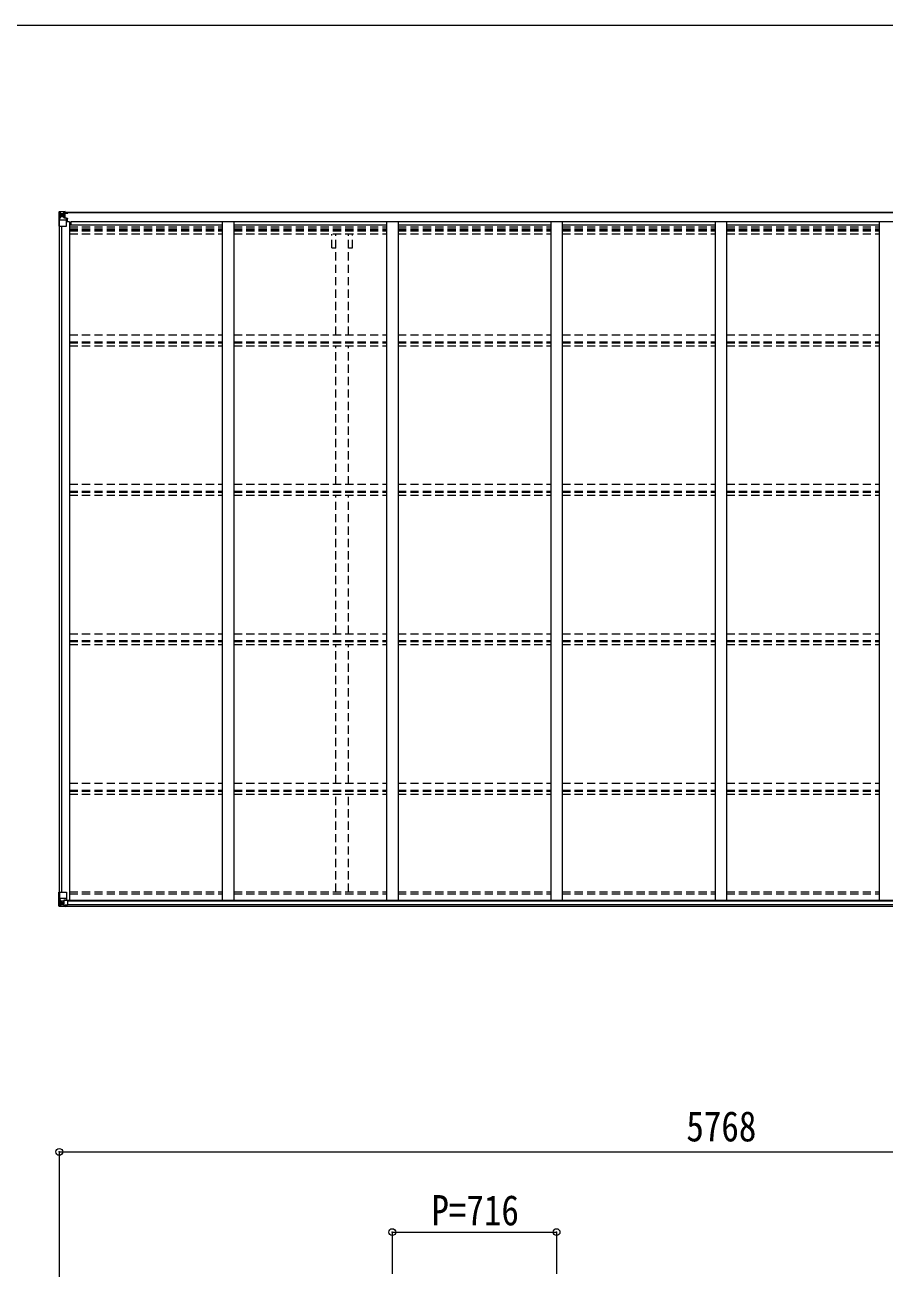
# Model space of a CAD drawing. Units: millimetres at full size, sheet at 1:30; details may follow other scales. Extents: x -8432 to 8432, y -5820 to 5820.
# Drawn here: x 55 to 3804, y 362 to 5820 of the extents above; entities that cross this region are included whole.
import ezdxf
from ezdxf.enums import TextEntityAlignment as Align

# ---------------------------------------------------------------- set-up
doc = ezdxf.new("R2010")
doc.units = ezdxf.units.MM
doc.header["$LTSCALE"] = 30
doc.header["$PDMODE"] = 32
doc.header["$PDSIZE"] = 30
doc.linetypes.add('DASHED1', pattern=[1.8, 1.2, -0.6])
for name, color, linetype, lineweight in [('0-3_ELV2', 4, 'Continuous', 9), ('0-4_TABLE1', 6, 'Continuous', 9), ('0-6_OTH_LINE', 6, 'Continuous', 9), ('F-0_240', 7, 'Continuous', 9)]:
    doc.layers.add(name, color=color, linetype=linetype, lineweight=lineweight)
doc.styles.add('ＭＳ ゴシック', font='')
doc.styles.get('ＭＳ ゴシック').set_extended_font_data('MS Gothic')

msp = doc.modelspace()

# ---------------------------------------------------------------- linework, layer by layer
at = {"layer": '0-3_ELV2'}
for p, q in [((225.57, 5004.11), (5950.57, 5004.11)), ((225.57, 5001.97), (5950.57, 5001.97)), ((204.07, 4943.34), (204.07, 2039.91)), ((213.77, 4943.34), (213.77, 2039.91)), ((249.07, 4962), (236.07, 4962)), ((249.07, 4962), (249.07, 2003.89)), ((249.07, 4948.31), (915.07, 4948.31)), ((256.57, 4948.31), (256.57, 4963.83)), ((256.57, 4963.83), (5919.57, 4963.83)), ((915.07, 4963.81), (915.07, 2003.89)), ((965.07, 4963.81), (965.07, 2003.89)), ((965.07, 4948.31), (1631.07, 4948.31)), ((1631.07, 4963.81), (1631.07, 2003.89)), ((1681.07, 4963.81), (1681.07, 2003.89)), ((1681.07, 4948.31), (2347.07, 4948.31)), ((2347.07, 4963.81), (2347.07, 2003.89)), ((2397.07, 4963.81), (2397.07, 2003.89)), ((2397.07, 4948.31), (3063.07, 4948.31)), ((3063.07, 4963.81), (3063.07, 2003.89)), ((3113.07, 4963.81), (3113.07, 2003.89)), ((3113.07, 4948.31), (3779.07, 4948.31)), ((3779.07, 4963.81), (3779.07, 2003.89)), ((228.81, 2003.89), (5947.34, 2003.89)), ((230.57, 1978.11), (5945.57, 1978.11)), ((240.57, 2001.62), (5935.57, 2001.62)), ((240.57, 1986.01), (5935.57, 1986.01))]:
    msp.add_line(p, q, dxfattribs=at)
at = {"layer": '0-3_ELV2', "linetype": 'DASHED1'}
for p, q in [((249.07, 4939.92), (915.07, 4939.92)), ((249.07, 4931.72), (915.07, 4931.72)), ((249.07, 4927.79), (915.07, 4927.79)), ((249.07, 4922.71), (915.07, 4922.71)), ((965.07, 4939.92), (1631.07, 4939.92)), ((965.07, 4931.72), (1631.07, 4931.72)), ((965.07, 4927.79), (1631.07, 4927.79)), ((965.07, 4922.71), (1631.07, 4922.71)), ((1681.07, 4939.92), (2347.07, 4939.92)), ((1681.07, 4931.72), (2347.07, 4931.72)), ((1681.07, 4927.79), (2347.07, 4927.79)), ((1681.07, 4922.71), (2347.07, 4922.71)), ((2397.07, 4939.92), (3063.07, 4939.92)), ((2397.07, 4931.72), (3063.07, 4931.72)), ((2397.07, 4927.79), (3063.07, 4927.79)), ((2397.07, 4922.71), (3063.07, 4922.71)), ((3113.07, 4939.92), (3779.07, 4939.92)), ((3113.07, 4931.72), (3779.07, 4931.72)), ((3113.07, 4927.79), (3779.07, 4927.79)), ((3113.07, 4922.71), (3779.07, 4922.71)), ((249.07, 4909.7), (915.07, 4909.7)), ((965.07, 4909.7), (1631.07, 4909.7)), ((1392.87, 4848.11), (1392.87, 4908.51)), ((1410.57, 4469.12), (1410.57, 4908.51)), ((1465.57, 4469.12), (1465.57, 4908.51)), ((1483.27, 4848.11), (1483.27, 4908.51)), ((1681.07, 4909.7), (2347.07, 4909.7)), ((2397.07, 4909.7), (3063.07, 4909.7)), ((3113.07, 4909.7), (3779.07, 4909.7)), ((1392.87, 4848.11), (1410.57, 4848.11)), ((1465.57, 4848.11), (1483.27, 4848.11)), ((249.07, 4469.12), (915.04, 4469.12)), ((249.07, 4439.38), (915.04, 4439.38)), ((249.07, 4434.83), (915.04, 4434.83)), ((249.07, 4421.82), (915.04, 4421.82)), ((965.07, 4469.12), (1631.04, 4469.12)), ((965.07, 4439.38), (1631.04, 4439.38)), ((965.07, 4434.83), (1631.04, 4434.83)), ((965.07, 4421.82), (1631.04, 4421.82)), ((1410.57, 3817.46), (1410.57, 4421.82)), ((1465.57, 3817.46), (1465.57, 4421.82)), ((1681.07, 4469.12), (2347.04, 4469.12)), ((1681.07, 4439.38), (2347.04, 4439.38)), ((1681.07, 4434.83), (2347.04, 4434.83)), ((1681.07, 4421.82), (2347.04, 4421.82)), ((2397.07, 4469.12), (3063.04, 4469.12)), ((2397.07, 4439.38), (3063.04, 4439.38)), ((2397.07, 4434.83), (3063.04, 4434.83)), ((2397.07, 4421.82), (3063.04, 4421.82)), ((3113.07, 4469.12), (3779.04, 4469.12)), ((3113.07, 4439.38), (3779.04, 4439.38)), ((3113.07, 4434.83), (3779.04, 4434.83)), ((3113.07, 4421.82), (3779.04, 4421.82)), ((249.07, 3817.46), (915.04, 3817.46)), ((249.07, 3787.72), (915.04, 3787.72)), ((249.07, 3783.17), (915.04, 3783.17)), ((249.07, 3770.16), (915.04, 3770.16)), ((965.07, 3817.46), (1631.04, 3817.46)), ((965.07, 3787.72), (1631.04, 3787.72)), ((965.07, 3783.17), (1631.04, 3783.17)), ((965.07, 3770.16), (1631.04, 3770.16)), ((1410.57, 3165.8), (1410.57, 3770.16)), ((1465.57, 3165.8), (1465.57, 3770.16)), ((1681.07, 3817.46), (2347.04, 3817.46)), ((1681.07, 3787.72), (2347.04, 3787.72)), ((1681.07, 3783.17), (2347.04, 3783.17)), ((1681.07, 3770.16), (2347.04, 3770.16)), ((2397.07, 3817.46), (3063.04, 3817.46)), ((2397.07, 3787.72), (3063.04, 3787.72)), ((2397.07, 3783.17), (3063.04, 3783.17)), ((2397.07, 3770.16), (3063.04, 3770.16)), ((3113.07, 3817.46), (3779.04, 3817.46)), ((3113.07, 3787.72), (3779.04, 3787.72)), ((3113.07, 3783.17), (3779.04, 3783.17)), ((3113.07, 3770.16), (3779.04, 3770.16)), ((249.07, 3165.8), (915.04, 3165.8)), ((249.07, 3136.06), (915.04, 3136.06)), ((249.07, 3131.51), (915.04, 3131.51)), ((249.07, 3118.5), (915.04, 3118.5)), ((965.07, 3165.8), (1631.04, 3165.8)), ((965.07, 3136.06), (1631.04, 3136.06)), ((965.07, 3131.51), (1631.04, 3131.51)), ((965.07, 3118.5), (1631.04, 3118.5)), ((1410.57, 2514.13), (1410.57, 3118.5)), ((1465.57, 2514.13), (1465.57, 3118.5)), ((1681.07, 3165.8), (2347.04, 3165.8)), ((1681.07, 3136.06), (2347.04, 3136.06)), ((1681.07, 3131.51), (2347.04, 3131.51)), ((1681.07, 3118.5), (2347.04, 3118.5)), ((2397.07, 3165.8), (3063.04, 3165.8)), ((2397.07, 3136.06), (3063.04, 3136.06)), ((2397.07, 3131.51), (3063.04, 3131.51)), ((2397.07, 3118.5), (3063.04, 3118.5)), ((3113.07, 3165.8), (3779.04, 3165.8)), ((3113.07, 3136.06), (3779.04, 3136.06)), ((3113.07, 3131.51), (3779.04, 3131.51)), ((3113.07, 3118.5), (3779.04, 3118.5)), ((249.07, 2514.13), (915.04, 2514.13)), ((965.07, 2514.13), (1631.04, 2514.13)), ((1681.07, 2514.13), (2347.04, 2514.13)), ((2397.07, 2514.13), (3063.04, 2514.13)), ((3113.07, 2514.13), (3779.04, 2514.13)), ((249.07, 2484.4), (915.04, 2484.4)), ((249.07, 2479.85), (915.04, 2479.85)), ((249.07, 2466.84), (915.04, 2466.84)), ((965.07, 2484.4), (1631.04, 2484.4)), ((965.07, 2479.85), (1631.04, 2479.85)), ((965.07, 2466.84), (1631.04, 2466.84)), ((1410.57, 2040.86), (1410.57, 2466.84)), ((1465.57, 2040.86), (1465.57, 2466.84)), ((1681.07, 2484.4), (2347.04, 2484.4)), ((1681.07, 2479.85), (2347.04, 2479.85)), ((1681.07, 2466.84), (2347.04, 2466.84)), ((2397.07, 2484.4), (3063.04, 2484.4)), ((2397.07, 2479.85), (3063.04, 2479.85)), ((2397.07, 2466.84), (3063.04, 2466.84)), ((3113.07, 2484.4), (3779.04, 2484.4)), ((3113.07, 2479.85), (3779.04, 2479.85)), ((3113.07, 2466.84), (3779.04, 2466.84)), ((249.07, 2040.06), (915.07, 2040.06)), ((249.07, 2031.71), (915.07, 2031.71)), ((965.07, 2040.06), (1631.07, 2040.06)), ((965.07, 2031.71), (1631.07, 2031.71)), ((1681.07, 2040.06), (2347.07, 2040.06)), ((1681.07, 2031.71), (2347.07, 2031.71)), ((2397.07, 2040.06), (3063.07, 2040.06)), ((2397.07, 2031.71), (3063.07, 2031.71)), ((3113.07, 2040.06), (3779.07, 2040.06)), ((3113.07, 2031.71), (3779.07, 2031.71))]:
    msp.add_line(p, q, dxfattribs=at)
at = {"layer": '0-4_TABLE1'}
for p, q in [((202.07, 5004.05), (202.07, 4943.34)), ((230.57, 5006.74), (203.01, 5005.05)), ((203.01, 5005.01), (203.01, 5005.05)), ((211.98, 5005.44), (204.06, 5004.97)), ((204.92, 5004), (204.92, 5003.93)), ((204.92, 4943.34), (204.92, 5003.93)), ((205.46, 4970.22), (209.6, 4982.31)), ((205.46, 4970.22), (212.07, 4970.01)), ((208.89, 5000.55), (206.15, 5004.22)), ((209.74, 4997.05), (212.07, 4997.1)), ((209.74, 4983.57), (209.74, 4997.05)), ((212.07, 4983.54), (209.74, 4983.57)), ((224.07, 5006.23), (212.07, 5005.45)), ((225.57, 4997.1), (212.07, 4997.1)), ((225.57, 4983.54), (212.07, 4983.54)), ((212.07, 4983.54), (212.07, 4983.54)), ((212.07, 4970.01), (236.07, 4970.01)), ((217.55, 4989.9), (217.55, 4988.94)), ((224.07, 4980.25), (224.07, 5006.34)), ((224.07, 5005.46), (230.57, 5005.86)), ((225.57, 5000.64), (224.07, 5000.64)), ((224.9, 4979.99), (235.25, 4978.33)), ((224.9, 4979.35), (224.9, 4979.99)), ((235.25, 4977.7), (224.9, 4979.35)), ((230.57, 5004.93), (225.57, 5004.84)), ((234.07, 5000.28), (225.57, 5000.28)), ((229.57, 4995.35), (225.57, 4995.35)), ((229.57, 4987.14), (225.57, 4987.14)), ((225.68, 4998.98), (229.57, 4998.98)), ((226.07, 5001.3), (226.07, 4999.35)), ((234.07, 5001.3), (226.07, 5001.3)), ((234.07, 5001.28), (226.07, 5001.28)), ((226.07, 4999.35), (236.07, 4999.43)), ((226.07, 4999.18), (226.07, 4999.35)), ((241.07, 4999.31), (226.07, 4999.18)), ((229.57, 4979.24), (229.57, 4999.21)), ((230.57, 5004.11), (230.57, 5006.74)), ((234.07, 5000.28), (234.07, 5001.97)), ((235.25, 4978.33), (235.25, 4977.7)), ((235.52, 4978.26), (240.57, 4978.21)), ((235.57, 5004.54), (235.57, 5004.11)), ((235.87, 5004.54), (235.57, 5004.54)), ((235.87, 5004.54), (237.56, 5004.11)), ((236.07, 5001.04), (242.07, 5001.04)), ((236.07, 4944.34), (236.07, 4977.44)), ((240.57, 4976.49), (236.07, 4976.47)), ((239.57, 4978.22), (239.57, 4976.49)), ((240.57, 4962), (240.57, 4978.21)), ((241.07, 5001.97), (241.07, 5001.04)), ((242.07, 4999.36), (242.07, 5001.97)), ((202.07, 4943.34), (235.07, 4943.34)), ((240.57, 4966.34), (236.07, 4966.34)), ((202.07, 2039.91), (235.07, 2039.91)), ((202.07, 1979.2), (202.07, 2039.91)), ((204.92, 2039.91), (204.92, 1979.32)), ((236.07, 2038.91), (236.07, 2005.81)), ((203.01, 1978.24), (203.01, 1978.2)), ((211.98, 1977.81), (204.06, 1978.28)), ((204.92, 1979.26), (204.92, 1979.32)), ((205.46, 2013.03), (212.07, 2013.24)), ((205.46, 2013.03), (209.6, 2000.94)), ((208.89, 1982.7), (206.15, 1979.03)), ((212.07, 1999.71), (209.74, 1999.68)), ((209.74, 1999.68), (209.74, 1986.21)), ((209.74, 1986.21), (212.07, 1986.15)), ((212.07, 2013.24), (236.07, 2013.24)), ((212.07, 1999.71), (212.07, 1999.71)), ((224.07, 1999.71), (212.07, 1999.71)), ((212.07, 1986.15), (224.07, 1986.15)), ((224.07, 1977.02), (212.07, 1977.81)), ((216.59, 1993.35), (216.59, 1994.31)), ((224.07, 2003.7), (230.57, 2003.7)), ((224.07, 2003.7), (224.07, 1976.91)), ((235.25, 2005.55), (224.9, 2003.9)), ((224.9, 2003.9), (224.9, 2003.7)), ((227.6, 2003.7), (235.25, 2004.92)), ((230.57, 2003.7), (239.57, 2003.66)), ((230.57, 1976.51), (230.57, 1982.46)), ((239.57, 1981.88), (230.57, 1981.83)), ((235.25, 2004.92), (235.25, 2005.55)), ((240.57, 2002.75), (240.57, 1982.6))]:
    msp.add_line(p, q, dxfattribs=at)
for points in [[(215.63, 4990.86), (214.67, 4990.86), (214.67, 4991.82), (215.63, 4991.82)], [(216.59, 4992.78), (216.59, 4993.74), (217.55, 4993.74), (217.55, 4992.78)], [(217.55, 4988.94), (216.59, 4988.94), (216.59, 4989.9)], [(218.51, 4991.82), (219.47, 4991.82), (219.47, 4990.86), (218.51, 4990.86)], [(230.57, 5005.34), (225.57, 5005.34), (225.57, 4979.88)], [(236.07, 5001.04), (236.07, 4999.42), (242.07, 4999.48)], [(203.01, 1978.2), (212.07, 1977.64), (230.57, 1976.51)], [(215.63, 1991.43), (214.67, 1991.43), (214.67, 1992.39), (215.63, 1992.39)], [(216.59, 1994.31), (217.55, 1994.31), (217.55, 1993.35)], [(217.55, 1990.47), (217.55, 1989.51), (216.59, 1989.51), (216.59, 1990.47)], [(218.51, 1992.39), (219.47, 1992.39), (219.47, 1991.43), (218.51, 1991.43)], [(240.57, 1982.6), (240.56, 1982.49), (230.57, 1982.46)]]:
    msp.add_lwpolyline(points, dxfattribs=at)
for centre in [(217.07, 4991.34), (217.07, 1991.91)]:
    msp.add_circle(centre, 5.3, dxfattribs=at)
for centre, radius, start, end in [((203.07, 5004.06), 1, 93.50017, 180.00079), ((203.07, 5004.05), 0.999, 93.4424, 179.95083), ((203.07, 5004.01), 0.999, 93.4424, 179.95083), ((204.23, 5017.66), 12.7, 269.24466, 275.10311), ((206.2, 5004.05), 1.28, 131.17831, 182.45895), ((215.63, 4992.78), 0.96, 270, 0), ((215.63, 4989.9), 0.96, 0, 90), ((218.51, 4992.78), 0.96, 180, 270), ((218.51, 4989.9), 0.96, 90, 180), ((225.01, 4980.92), 0.937, 182.32209, 263.26766), ((225.01, 4980.28), 0.937, 182.32209, 263.26766), ((226.07, 5001.8), 0.5, 179.99802, 269.99691), ((226.07, 5001.78), 0.5, 180.00109, 270.00109), ((226.07, 4998.85), 0.5, 90.52895, 180.04464), ((226.09, 4998.67), 0.513, 91.88028, 181.04707), ((235.14, 4977.4), 0.937, 2.32209, 83.26766), ((235.14, 4976.77), 0.937, 2.32209, 83.26766), ((241.21, 5007), 7.69, 268.96999, 276.43426), ((235.07, 4944.34), 1, 270, 0), ((235.07, 2038.91), 1, 0, 90), ((203.07, 1979.24), 0.999, 180.04917, 266.5576), ((203.07, 1979.2), 0.999, 180.04917, 266.5576), ((203.07, 1979.19), 1, 179.99921, 266.49983), ((204.23, 1965.59), 12.7, 84.89689, 90.75534), ((206.2, 1979.2), 1.28, 177.54105, 228.82169), ((215.63, 1993.35), 0.96, 270, 0), ((215.63, 1990.47), 0.96, 0, 90), ((218.51, 1993.35), 0.96, 180, 270), ((218.51, 1990.47), 0.96, 90, 180), ((225.01, 2002.97), 0.937, 96.73234, 129.06602), ((235.14, 2006.48), 0.937, 276.73234, 357.67791), ((235.14, 2005.85), 0.937, 276.73234, 357.67791)]:
    msp.add_arc(centre, radius, start, end, dxfattribs=at)
for centre, major_axis, ratio, start_param, end_param in [((404.01, 5017.37), (201, 12.36), 0.060933, 3.1373463, 3.1378449), ((205.01, 5005.13), (2, 0.12), 0.060933, 3.1378449, 4.2119296), ((206.18, 4972.57), (0.85, 2.32), 0.403757, 2.3087461, 3.2744049), ((205.2, 5002.04), (-0.02, 3), 0.466854, 5.5234897, 6.1575023), ((206.87, 4996.96), (0.03, 5), 0.573921, 4.7320603, 5.5159136), ((208.34, 4983.59), (0, 3), 0.468246, 4.2703918, 4.7058971), ((130.32, 4997.1), (81.75, 0), 0.061163, 0, 0.0007725), ((205.01, 1978.12), (2, -0.12), 0.060933, 2.0712557, 3.1453404), ((404.01, 1965.89), (201, -12.36), 0.060933, 3.1453404, 3.145839), ((206.18, 2010.68), (0.85, -2.32), 0.403757, 3.0087805, 3.9744392), ((205.2, 1981.22), (-0.02, -3), 0.466854, 0.125683, 0.7596956), ((206.87, 1986.29), (0.03, -5), 0.573921, 0.7672717, 1.551125), ((208.34, 1999.66), (0, -3), 0.468246, 1.5772882, 2.0127935), ((130.32, 1986.15), (81.75, 0), 0.061163, 6.2824128, 6.2831853), ((239.57, 2002.76), (1, -0.021), 0.906239, 0.0187047, 1.589501), ((239.57, 1982.59), (1, 0.012), 0.707053, 4.7036637, 6.124411)]:
    msp.add_ellipse(centre, major_axis=major_axis, ratio=ratio, start_param=start_param, end_param=end_param, dxfattribs=at)
at = {"layer": '0-6_OTH_LINE'}
for p, q in [((204.07, 906.96), (204.07, 361.55)), ((204.07, 906.96), (5972.07, 906.96)), ((1656.07, 556.96), (1656.07, 374.51)), ((1656.07, 556.96), (2372.07, 556.96)), ((2372.07, 556.96), (2372.07, 374.51))]:
    msp.add_line(p, q, dxfattribs=at)
for p in [(204.07, 906.96), (1656.07, 556.96), (2372.07, 556.96)]:
    msp.add_point(p, dxfattribs=at)
at = {"layer": 'F-0_240', "color": 5}
msp.add_line((-8432.06, 5820), (8007.94, 5820), dxfattribs=at)

# ---------------------------------------------------------------- texts
at = {"layer": '0-6_OTH_LINE', "color": 7, "style": 'ＭＳ ゴシック', "width": 0.85}
for s, p in [('5768', (2938.07, 912.96)), ('P=716', (1826.57, 546.96))]:
    msp.add_text(s, height=132, dxfattribs=at).set_placement(p, align=Align.BOTTOM_LEFT)

doc.saveas('drawing.dxf')
